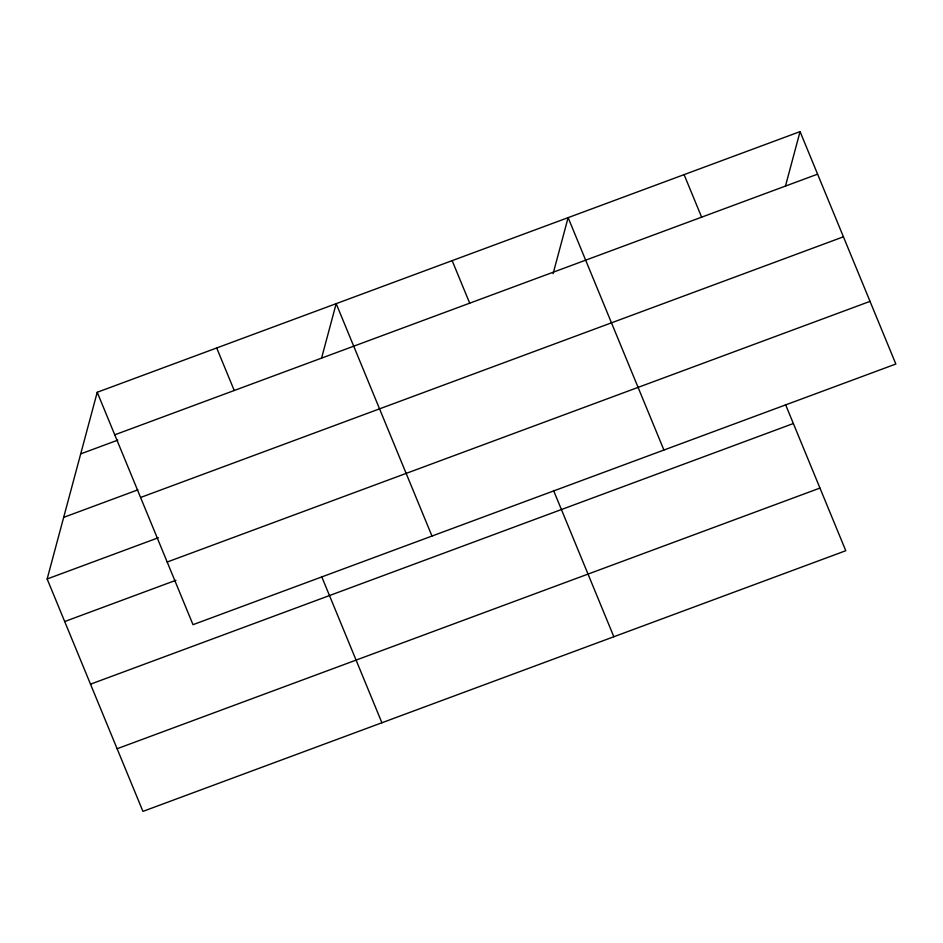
<?xml version="1.0" encoding="UTF-8"?>
<svg xmlns="http://www.w3.org/2000/svg" width="943" height="943" viewBox="0 0 943 943"><rect width="100%" height="100%" fill="white"/><g stroke="black" fill="none" stroke-linecap="round" stroke-linejoin="round"><path stroke-width="1.41" d="M785.495 404.453L845.777 550.724L142.935 811.381L47.15 578.978L97.223 392.276L800.065 131.619L895.85 364.022L193.009 624.679L97.223 392.276M321.539 358.257L336.179 303.646L431.977 536.048M553.105 273.647L568.122 217.633L663.907 450.035M785.413 186.231L800.065 131.619M114.751 434.817L817.593 174.16M80.697 453.889L117.781 440.133M63.676 517.365L137.831 489.865M140.578 497.48L843.419 236.811M47.15 578.978L158.389 537.722M167.182 562.028L870.024 301.371M64.69 621.531L175.928 580.275M90.516 684.182L793.358 423.525M117.121 748.73L819.962 488.073M684.088 174.62L701.627 217.173M553.553 490.478L613.846 636.749M452.157 260.645L469.697 303.186M321.622 576.491L381.903 722.762M216.701 347.967L234.241 390.508"/></g></svg>
